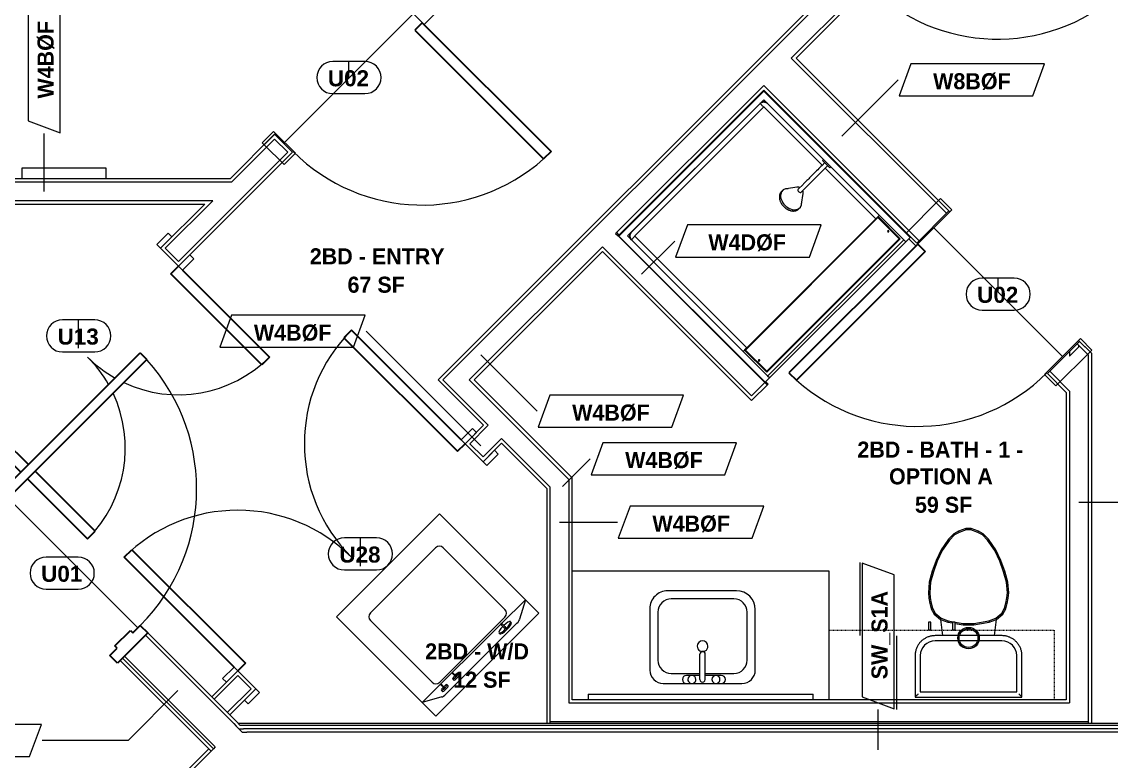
# Model space of a CAD drawing. Header units: inches. Extents: x -4058 to -1781, y 9814 to 12264.
# Drawn here: x -2479 to -2275.6, y 11680.3 to 11818.4 of the extents above; entities that cross this region are included whole.
import ezdxf

# ---------------------------------------------------------------- set-up
doc = ezdxf.new("R2010")
doc.units = ezdxf.units.IN
doc.header["$MEASUREMENT"] = 0
doc.linetypes.add('Dash', pattern=[0.25, 0.125, -0.125])
for name, color, linetype, lineweight in [('0-1', 7, 'Continuous', 5), ('0-2', 7, 'Continuous', 9), ('A-AREA-IDEN', 2, 'Continuous', 9), ('A-DOOR-1', 7, 'Continuous', 9), ('A-DOOR-2', 10, 'Continuous', 30), ('A-DOOR-3', 31, 'Continuous', 9), ('A-DOOR-4', 31, 'Continuous', 30), ('A-DOOR-FRAM-2', 10, 'Continuous', 30), ('A-DOOR-IDEN', 31, 'Continuous', 9), ('A-FLOR-2', 192, 'Continuous', 9), ('A-WALL', 113, 'Continuous', 18), ('A-WALL-2', 250, 'Continuous', 18), ('A-WALL-3', 113, 'Continuous', 9), ('A-WALL-IDEN', 211, 'Continuous', 9), ('I-WALL-1', 7, 'Continuous', 9), ('I-WALL-2', 2, 'Continuous', 9), ('P-SANR-FIXT', 6, 'Continuous', 9), ('Q-CASE', 31, 'Continuous', 9), ('Q-CASE-3', 31, 'Dash', 9), ('Q-SPCQ', 91, 'Continuous', 9)]:
    doc.layers.add(name, color=color, linetype=linetype, lineweight=lineweight)
doc.styles.add('Arial_B', font='arialbd.ttf', dxfattribs={"height": 3})
doc.styles.add('Century Gothic_B_1', font='GOTHICB.TTF', dxfattribs={"height": 3})

# ---------------------------------------------------------------- blocks, each defined once
blk = doc.blocks.new('HOLLOW METAL - UNIT DOOR-2191977-UNIT PLANS - 1ST FLOOR')
at = {"layer": 'A-DOOR-1'}
blk.add_arc((18, -3.875), 36, 180, 270, dxfattribs=at)
at = {"layer": 'A-DOOR-2'}
for p, q in [((16.25, -3.875), (18, -3.875)), ((16.25, -39.875), (16.25, -3.875)), ((18, -3.875), (18, -39.875)), ((18, -39.875), (16.25, -39.875))]:
    blk.add_line(p, q, dxfattribs=at)
at = {"layer": 'A-DOOR-FRAM-2'}
for p, q in [((-20, 4.125), (-18, 4.125)), ((-20, -3.875), (-20, 4.125)), ((-18, 4.125), (-18, 2.1875)), ((18, 4.125), (20, 4.125)), ((18, 2.1875), (18, 4.125)), ((20, 4.125), (20, -3.875)), ((-18, 2.1875), (-17.375, 2.1875)), ((-17.375, 2.1875), (-17.375, -1.9375)), ((17.375, 2.1875), (18, 2.1875)), ((17.375, -1.9375), (17.375, 2.1875)), ((-18, -1.9375), (-18, -3.875)), ((-17.375, -1.9375), (-18, -1.9375)), ((18, -1.9375), (17.375, -1.9375)), ((18, -3.875), (18, -1.9375)), ((-18, -3.875), (-20, -3.875)), ((20, -3.875), (18, -3.875))]:
    blk.add_line(p, q, dxfattribs=at)
blk = doc.blocks.new('CTR - 1st Phase - Common Walls_rvt-1-UNIT PLANS - 1ST FLOOR')
at = {"layer": 'A-WALL-2'}
for p, q in [((-2455.9, 11703.83), (-2439.39, 11687.32)), ((-2460.14, 11699.58), (-2443.64, 11683.08)), ((-2459.79, 11699.94), (-2443.28, 11683.43)), ((-2439.39, 11687.32), (-2438.95, 11686.88)), ((-2438.95, 11686.88), (-2438.44, 11686.36)), ((-2438.44, 11686.36), (-2437.55, 11686.36)), ((-2437.81, 11685.74), (-2438.44, 11686.36)), ((-2437.81, 11685.74), (-2436.93, 11685.74)), ((-2104.82, 11686.36), (-2437.55, 11686.36)), ((-2104.82, 11685.74), (-2436.93, 11685.74)), ((-2443.28, 11683.43), (-2442.84, 11682.99)), ((-2443.64, 11682.19), (-2459.78, 11666.05)), ((-2444.08, 11682.64), (-2443.64, 11682.19)), ((-2443.64, 11683.08), (-2443.19, 11682.64)), ((-2443.19, 11682.64), (-2443.64, 11682.19)), ((-2443.19, 11682.64), (-2443.64, 11682.19)), ((-2442.84, 11682.99), (-2443.19, 11682.64)), ((-2442.84, 11682.99), (-2443.19, 11682.64))]:
    blk.add_line(p, q, dxfattribs=at)
at = {"layer": 'I-WALL-1'}
for p, q in [((-2438.95, 11687.76), (-2455.46, 11704.27)), ((-2460.58, 11699.14), (-2444.08, 11682.64)), ((-2438.18, 11686.99), (-2438.95, 11687.76)), ((-2104.82, 11686.99), (-2438.18, 11686.99)), ((-2444.08, 11682.64), (-2460.22, 11666.5))]:
    blk.add_line(p, q, dxfattribs=at)
at = {"layer": '0-2', "rotation": 134.9999999999981}
blk.add_blockref('HOLLOW METAL - UNIT DOOR-2191977-UNIT PLANS - 1ST FLOOR', (-2472.34, 11715.67), dxfattribs=at)
blk = doc.blocks.new('SWING - SINGLE - FLUSH - SWING - FLUSH - 2-10 x 6-8 - PRIVACY-4346073-UNIT PLANS - 1ST FLOOR')
at = {"layer": 'A-DOOR-3'}
for p, q in [((-17, 4.75), (-20, 4.75)), ((-20, 4.75), (-20, -4.25)), ((-17, -4.25), (-17, 4.75)), ((18.87, 4.75), (17, 4.75)), ((17, 4.75), (17, -4.25)), ((20, -4.25), (20, 4.25)), ((-20, -4.25), (-17, -4.25)), ((-17, -4.25), (-20, -4.25)), ((-20, -4.25), (-20, -4.75)), ((-20, -4.75), (-17, -4.75)), ((-17, -4.75), (-17, -4.25)), ((17, -4.25), (20, -4.25)), ((20, -4.25), (17, -4.25)), ((17, -4.25), (17, -4.75)), ((17, -4.75), (20, -4.75)), ((20, -4.75), (20, -4.25))]:
    blk.add_line(p, q, dxfattribs=at)
blk.add_arc((17, 4.25), 34.07, 93.3657, 180, dxfattribs=at)
at = {"layer": 'A-DOOR-4'}
for p, q in [((15, 4.25), (15, 38.26)), ((17, 38.26), (15, 38.26)), ((17, 4.25), (17, 38.26)), ((17, 4.25), (15, 4.25))]:
    blk.add_line(p, q, dxfattribs=at)
blk = doc.blocks.new('Seqm-Seat Cover Disp-UH-3D - Seqm-Seat Cover Disp-UH-3D-2269746-UNIT PLANS - 1ST FLOOR')
at = {"layer": 'Q-SPCQ'}
for p, q in [((7.875, 2), (-7.875, 2)), ((-7.875, 2), (-7.875, 0)), ((7.875, 0), (7.875, 2))]:
    blk.add_line(p, q, dxfattribs=at)
blk = doc.blocks.new('M_Sink Vanity-Square - 500 x 440mm-1352614-UNIT PLANS - 1ST FLOOR')
at = {"layer": 'P-SANR-FIXT'}
for p, q in [((7.96, 7.09), (-6.72, 7.09)), ((3.62, 7.09), (-2.88, 7.09)), ((0.12, 6.33), (0.12, 1.59)), ((1.12, 6.33), (1.12, 1.59)), ((-9.22, 4.59), (-9.22, -6.73)), ((0.12, 5.22), (-5.22, 5.22)), ((-2.88, 5.59), (0.12, 5.59)), ((1.12, 5.59), (3.62, 5.59)), ((6.46, 5.22), (1.12, 5.22)), ((10.46, -6.91), (10.46, 4.59)), ((-7.72, 2.72), (-7.72, -6.23)), ((8.96, -6.23), (8.96, 2.72)), ((-5.22, -8.73), (6.46, -8.73)), ((-5.72, -10.23), (7.14, -10.23))]:
    blk.add_line(p, q, dxfattribs=at)
for centre, radius, start, end in [((-6.72, 4.59), 2.5, 90, 180), ((-2.88, 6.34), 0.75, 90, 270), ((-1.88, 6.34), 0.75, 360, 180), ((-1.88, 6.34), 0.75, 180, 0), ((0.62, 6.33), 0.5, 360, 180), ((2.62, 6.34), 0.75, 360, 180), ((2.62, 6.34), 0.75, 180, 360), ((3.62, 6.34), 0.75, 270, 90), ((7.96, 4.59), 2.5, 360, 90), ((-5.22, 2.72), 2.5, 90, 180), ((6.46, 2.72), 2.5, 0, 90), ((0.62, 0.13), 1, 360, 180), ((0.62, 0.13), 1, 180, 0), ((0.62, 1.59), 0.5, 180, 0), ((-5.72, -6.73), 3.5, 180, 270), ((-5.22, -6.23), 2.5, 180, 270), ((6.46, -6.23), 2.5, 270, 0), ((7.14, -6.91), 3.32, 270, 0)]:
    blk.add_arc(centre, radius, start, end, dxfattribs=at)
blk = doc.blocks.new('Bath Vanity - Bath Vanity 48_-V39-UNIT PLANS - 1ST FLOOR')
at = {"layer": 'Q-CASE'}
for p, q in [((-23.26, 0), (-23.26, -24)), ((-23.26, -24), (24.74, -24))]:
    blk.add_line(p, q, dxfattribs=at)
blk = doc.blocks.new('Toilet-Domestic-3D - Toilet-Domestic-3D-V40-UNIT PLANS - 1ST FLOOR')
at = {"layer": 'P-SANR-FIXT'}
for p, q in [((-2.74, 11), (-3.74, 10)), ((-2.59, 10.8), (-3.55, 9.84)), ((-1.87, 11.5), (-2.74, 11)), ((-2.59, 10.8), (-2.74, 11)), ((-1.77, 11.27), (-2.59, 10.8)), ((-0.5, 12), (-1.87, 11.5)), ((-1.77, 11.27), (-1.87, 11.5)), ((-0.46, 11.75), (-1.77, 11.27)), ((-0.46, 11.75), (-0.5, 12)), ((0.5, 12), (-0.5, 12)), ((0.46, 11.75), (-0.46, 11.75)), ((0.46, 11.75), (0.5, 12)), ((1.77, 11.27), (0.46, 11.75)), ((1.87, 11.5), (0.5, 12)), ((1.77, 11.27), (1.87, 11.5)), ((2.59, 10.8), (1.77, 11.27)), ((2.74, 11), (1.87, 11.5)), ((2.59, 10.8), (2.74, 11)), ((3.55, 9.84), (2.59, 10.8)), ((3.74, 10), (2.74, 11)), ((-3.74, 10), (-5.13, 8)), ((-3.55, 9.84), (-4.91, 7.88)), ((-3.55, 9.84), (-3.74, 10)), ((3.55, 9.84), (3.74, 10)), ((4.91, 7.88), (3.55, 9.84)), ((5.13, 8), (3.74, 10)), ((-5.13, 8), (-6.06, 6)), ((-4.91, 7.88), (-5.83, 5.9)), ((-4.91, 7.88), (-5.13, 8)), ((4.91, 7.88), (5.13, 8)), ((5.83, 5.9), (4.91, 7.88)), ((6.06, 6), (5.13, 8)), ((-6.06, 6), (-6.79, 4)), ((-5.83, 5.9), (-6.55, 3.92)), ((-5.83, 5.9), (-6.06, 6)), ((5.83, 5.9), (6.06, 6)), ((6.55, 3.92), (5.83, 5.9)), ((6.79, 4), (6.06, 6)), ((-6.79, 4), (-7.33, 1.99)), ((-6.55, 3.92), (-7.08, 1.95)), ((-6.55, 3.92), (-6.79, 4)), ((6.55, 3.92), (6.79, 4)), ((7.08, 1.95), (6.55, 3.92)), ((7.33, 1.99), (6.79, 4)), ((-7.33, 1.99), (-7.5, 0)), ((-7.08, 1.95), (-7.33, 1.99)), ((-7.08, 1.95), (-7.25, 0)), ((7.08, 1.95), (7.33, 1.99)), ((7.25, 0), (7.08, 1.95)), ((7.5, 0), (7.33, 1.99)), ((-7.25, 0), (-7.5, 0)), ((-7.5, 0), (-7.41, -1)), ((-7.16, -0.96), (-7.41, -1)), ((-7.41, -1), (-7.24, -2)), ((-7.25, 0), (-7.16, -0.96)), ((-6.99, -1.95), (-7.24, -2)), ((-7.24, -2), (-6.97, -3)), ((-7.16, -0.96), (-6.99, -1.95)), ((-6.99, -1.95), (-6.73, -2.9)), ((6.73, -2.9), (6.99, -1.95)), ((6.97, -3), (7.24, -2)), ((6.99, -1.95), (7.16, -0.96)), ((6.99, -1.95), (7.24, -2)), ((7.16, -0.96), (7.25, 0)), ((7.16, -0.96), (7.41, -1)), ((7.24, -2), (7.41, -1)), ((7.25, 0), (7.5, 0)), ((7.41, -1), (7.5, 0)), ((-6.73, -2.9), (-6.97, -3)), ((-6.97, -3), (-6.4, -4)), ((-6.73, -2.9), (-6.21, -3.84)), ((-6.4, -4), (-6.21, -3.84)), ((-6.4, -4), (-5.21, -5)), ((-6.21, -3.84), (-5.08, -4.78)), ((5.08, -4.78), (6.21, -3.84)), ((5.21, -5), (6.4, -4)), ((6.21, -3.84), (6.73, -2.9)), ((6.21, -3.84), (6.4, -4)), ((6.4, -4), (6.97, -3)), ((6.73, -2.9), (6.97, -3)), ((-5.08, -4.78), (-5.21, -5)), ((-5.21, -5), (-4.86, -8.02)), ((-5.21, -5), (-3.84, -5.5)), ((-5.08, -4.78), (-3.77, -5.26)), ((-3.77, -5.26), (-3.84, -5.5)), ((-3.84, -5.5), (-3, -5.65)), ((-3.77, -5.26), (-2.53, -5.48)), ((-2.51, -5.48), (-0.98, -5.75)), ((-2.51, -5.73), (-1, -6)), ((-0.98, -5.75), (-1, -6)), ((-1, -6), (1, -6)), ((-0.98, -5.75), (0.98, -5.75)), ((0.98, -5.75), (3.77, -5.26)), ((0.98, -5.75), (1, -6)), ((1, -6), (3.84, -5.5)), ((3.77, -5.26), (5.08, -4.78)), ((3.77, -5.26), (3.84, -5.5)), ((3.84, -5.5), (5.21, -5)), ((4.86, -8.02), (5.21, -5)), ((5.08, -4.78), (5.21, -5)), ((6.25, -8.02), (-6.25, -8.02)), ((6.25, -9), (-6.25, -9)), ((6.25, -9), (-6.25, -9)), ((-9.98, -11.75), (-9.98, -19.48)), ((-9, -11.75), (-9, -18.5)), ((-9, -11.75), (-9, -18.5)), ((9, -18.5), (9, -11.75)), ((9, -18.5), (9, -11.75)), ((9.98, -19.48), (9.98, -11.75)), ((-9.98, -19.48), (-9.86, -19.36)), ((-9.98, -19.48), (9.98, -19.48)), ((-9, -18.5), (9, -18.5)), ((-9, -18.5), (9, -18.5)), ((9.86, -19.36), (9.98, -19.48))]:
    blk.add_line(p, q, dxfattribs=at)
at = {"layer": 'P-SANR-FIXT', "flags": 128}
for points in [[(-6.25, -8.02), (-6.4, -8.03), (-6.55, -8.03), (-6.7, -8.05), (-6.84, -8.07), (-6.99, -8.1), (-7.14, -8.13), (-7.28, -8.17), (-7.42, -8.21), (-7.56, -8.26), (-7.7, -8.32), (-7.84, -8.38), (-7.97, -8.44), (-8.1, -8.52), (-8.23, -8.59), (-8.35, -8.67), (-8.48, -8.76), (-8.59, -8.85), (-8.71, -8.95), (-8.82, -9.05), (-8.92, -9.15), (-9.03, -9.26), (-9.12, -9.38), (-9.22, -9.49), (-9.3, -9.61), (-9.39, -9.74), (-9.46, -9.86), (-9.54, -9.99), (-9.6, -10.13), (-9.67, -10.26), (-9.72, -10.4), (-9.78, -10.54), (-9.82, -10.68), (-9.86, -10.83), (-9.89, -10.97), (-9.92, -11.12), (-9.95, -11.26), (-9.96, -11.41), (-9.97, -11.56), (-9.98, -11.71), (-9.98, -11.75)], [(9.98, -11.75), (9.97, -11.6), (9.97, -11.45), (9.95, -11.3), (9.93, -11.16), (9.9, -11.01), (9.87, -10.86), (9.83, -10.72), (9.79, -10.58), (9.74, -10.44), (9.68, -10.3), (9.62, -10.16), (9.56, -10.03), (9.48, -9.9), (9.41, -9.77), (9.33, -9.65), (9.24, -9.52), (9.15, -9.41), (9.05, -9.29), (8.95, -9.18), (8.85, -9.08), (8.74, -8.97), (8.62, -8.88), (8.51, -8.78), (8.39, -8.7), (8.26, -8.61), (8.14, -8.54), (8.01, -8.46), (7.87, -8.4), (7.74, -8.33), (7.6, -8.28), (7.46, -8.22), (7.32, -8.18), (7.17, -8.14), (7.03, -8.11), (6.88, -8.08), (6.74, -8.05), (6.59, -8.04), (6.44, -8.03), (6.29, -8.02), (6.25, -8.02)]]:
    blk.add_lwpolyline(points, dxfattribs=at)
at = {"layer": 'P-SANR-FIXT'}
for radius in [2, 1.75]:
    blk.add_circle((0, -8.48), radius, dxfattribs=at)
for centre, start, end in [((-6.25, -11.75), 90, 180), ((-6.25, -11.75), 90, 180), ((6.25, -11.75), 0, 90), ((6.25, -11.75), 360, 90)]:
    blk.add_arc(centre, 2.75, start, end, dxfattribs=at)
for points in [[(-9.98, -19.48), (-9.98, -19.48), (-9.98, -19.48), (-9.98, -19.48)], [(9.98, -19.48), (9.98, -19.48), (9.98, -19.48), (9.98, -19.48)]]:
    blk.add_open_spline(points, degree=3, dxfattribs=at)
for points, knots in [([(-9.86, -19.36), (-9.86, -19.36), (-9.85, -19.35), (-9.82, -19.32), (-9.8, -19.3), (-9.78, -19.28), (-9.75, -19.25), (-9.71, -19.21), (-9.66, -19.16), (-9.6, -19.1), (-9.55, -19.05), (-9.47, -18.97), (-9.41, -18.91), (-9.37, -18.87)], [0, 0, 0, 0, 0.166667, 0.25, 0.291667, 0.333333, 0.416667, 0.5, 0.583333, 0.666667, 0.75, 0.833333, 1, 1, 1, 1]), ([(9.37, -18.87), (9.41, -18.91), (9.47, -18.97), (9.55, -19.05), (9.6, -19.1), (9.66, -19.16), (9.71, -19.21), (9.75, -19.25), (9.78, -19.28), (9.8, -19.3), (9.82, -19.32), (9.85, -19.35), (9.86, -19.36), (9.86, -19.36)], [-1, -1, -1, -1, -0.833333, -0.75, -0.666667, -0.583333, -0.5, -0.416667, -0.333333, -0.291667, -0.25, -0.166667, 0, 0, 0, 0])]:
    blk.add_open_spline(points, degree=3, knots=knots, dxfattribs=at)
blk = doc.blocks.new('300 Series Wall Hung Cabinet_326 - 42_-3698941-UNIT PLANS - 1ST FLOOR')
at = {"layer": 'Q-CASE'}
for p, q in [((-2.01, 14.69), (-2.5, 14.69)), ((-2.5, 14.69), (-2.5, 13.19)), ((-2.01, 13.19), (-2.01, 14.69)), ((2.49, 14.69), (2, 14.69)), ((2, 14.69), (2, 13.19)), ((2.49, 13.19), (2.49, 14.69)), ((-2.01, 13.19), (-2.5, 13.19)), ((2.49, 13.19), (2, 13.19))]:
    blk.add_line(p, q, dxfattribs=at)
at = {"layer": 'Q-CASE-3'}
for p, q in [((-21, 0.19), (-21, 13.19)), ((-21, 13.19), (21, 13.19)), ((21, 13.19), (21, 0.19)), ((21, 0.19), (-21, 0.19))]:
    blk.add_line(p, q, dxfattribs=at)
blk = doc.blocks.new('BATHROOM MIRROR - BATHROOM MIRROR 42_-2844766-UNIT PLANS - 1ST FLOOR')
at = {"layer": 'Q-CASE'}
for p, q in [((-20.26, -23), (21.74, -23)), ((-20.26, -23), (-20.26, -24)), ((21.74, -24), (-20.26, -24)), ((21.74, -24), (21.74, -23))]:
    blk.add_line(p, q, dxfattribs=at)
blk = doc.blocks.new('SWING - DOUBLE - FLUSH - SLIDING - FLUSH - 4-0 x 6-8-3840120-UNIT PLANS - 1ST FLOOR')
at = {"layer": 'A-DOOR-3'}
for p, q in [((-24, 3.38), (-27, 3.38)), ((-27, 3.38), (-27, 2.38)), ((-27, 2.38), (-24, 2.38)), ((-24, 2.38), (-24, 3.38)), ((27, 3.38), (24, 3.38)), ((24, 3.38), (24, 2.38)), ((24, 2.38), (27, 2.38)), ((27, 2.38), (27, 3.38)), ((-24, -2.37), (-27, -2.37)), ((-27, -2.37), (-27, -3.37)), ((-27, -3.37), (-24, -3.37)), ((-24, -3.37), (-24, -2.37)), ((27, -2.37), (24, -2.37)), ((24, -2.37), (24, -3.37)), ((24, -3.37), (27, -3.37)), ((27, -3.37), (27, -2.37))]:
    blk.add_line(p, q, dxfattribs=at)
for centre, start, end in [((-24, 2.38), 19.8329, 90), ((24, 2.38), 90, 160.1671), ((-24, 2.38), 360, 15.4405), ((24, 2.38), 164.5595, 180)]:
    blk.add_arc(centre, 24, start, end, dxfattribs=at)
at = {"layer": 'A-DOOR-4'}
for p, q in [((-24, 3.38), (-24, 26.38)), ((-24, 26.38), (-22, 26.38)), ((-22, 26.38), (-22, 2.38)), ((24, 26.38), (22, 26.38)), ((22, 26.38), (22, 10.5)), ((24, 10.5), (24, 26.38)), ((22, 8.75), (22, 2.38)), ((24, 3.38), (24, 8.75)), ((-22, 2.38), (-24, 2.38)), ((22, 2.38), (24, 2.38))]:
    blk.add_line(p, q, dxfattribs=at)
blk = doc.blocks.new('Washer-Kenmore-2-Top_Load_Washing_Machine - 3_3 cu_ft_ Top Load Washer - White-3898033-UNIT PLANS - 1ST FLOOR')
at = {"layer": 'Q-SPCQ'}
for p, q in [((-13.6, 13.15), (13.6, 13.15)), ((-13.6, -13.15), (-13.6, 13.15)), ((-13.6, 13.15), (13.6, 13.15)), ((-13.6, -13.15), (-13.6, 13.15)), ((13.6, 13.15), (13.6, -13.15)), ((13.6, 13.15), (13.6, -13.15)), ((-9.6, 8.15), (-9.6, -8.15)), ((8.6, 9.15), (-8.6, 9.15)), ((9.6, -8.15), (9.6, 8.15)), ((-10.29, -11.36), (-13.6, -9.55)), ((-13.6, -9.55), (7.15, -9.55)), ((-8.78, -10.59), (-8.78, -9.66)), ((-8.66, -9.66), (-8.66, -10.59)), ((-8.6, -9.15), (8.6, -9.15)), ((-5.78, -10.59), (-5.78, -9.66)), ((-5.66, -9.66), (-5.66, -10.59)), ((7.09, -9.83), (7.09, -10.42)), ((13.6, -9.55), (7.29, -9.55)), ((7.35, -9.8), (7.35, -10.42)), ((13.6, -9.55), (10.29, -11.36)), ((-9.47, -10.44), (-9.47, -10.71)), ((9.35, -11.55), (-9.35, -11.55)), ((-7.97, -10.44), (-7.97, -10.71)), ((-6.47, -10.44), (-6.47, -10.71)), ((-4.97, -10.44), (-4.97, -10.71)), ((5.72, -10.46), (5.72, -10.71)), ((7.09, -10.42), (7.16, -10.75)), ((7.35, -10.42), (7.28, -10.75)), ((8.72, -10.46), (8.72, -10.71)), ((13.6, -13.15), (-13.6, -13.15)), ((13.6, -13.15), (-13.6, -13.15))]:
    blk.add_line(p, q, dxfattribs=at)
for centre, start, end in [((-8.6, 8.15), 90, 180), ((8.6, 8.15), 360, 90), ((-8.6, -8.15), 180, 270), ((8.6, -8.15), 270, 0)]:
    blk.add_arc(centre, 1, start, end, dxfattribs=at)
for centre, major_axis, ratio, start_param, end_param in [((-8.72, -9.66), (0.0625, 0), 0.242536, 0, 3.141593), ((-5.72, -9.66), (0.0625, 0), 0.242536, 0, 3.141593), ((7.22, -10.46), (1.5, 0), 0.242536, 1.659953, 4.712389), ((20.42, -9.83), (13.33, 0), 0.242536, 3.038313, 3.141593), ((7.22, -9.5), (0.0625, 0), 0.242412, 0, 3.141593), ((7.22, -10.46), (1.5, 0), 0.242536, 4.712389, 7.764825), ((-5.88, -9.83), (13.23, 0), 0.242536, 0.009017, 0.10406), ((-9.31, -11.31), (1.01, 0), 0.242536, 3.366421, 4.668602), ((-8.72, -10.44), (0.75, 0), 0.215587, 1.654226, 4.712389), ((-8.72, -10.71), (-0.75, 0), 0.242536, 0, 1.570796), ((-8.72, -10.59), (-0.0625, 0), 0.242536, 0, 3.141593), ((-8.72, -10.44), (0.75, 0), 0.215587, 4.712389, 7.770552), ((-8.72, -10.71), (0.75, 0), 0.242536, 4.712389, 6.283185), ((-5.72, -10.44), (0.75, 0), 0.215587, 1.654226, 4.712389), ((-5.72, -10.71), (0.75, 0), 0.242536, 3.141593, 4.712389), ((-5.72, -10.59), (0.0625, 0), 0.242536, 3.141593, 6.283185), ((-5.72, -10.44), (-0.75, 0), 0.215587, 1.570796, 4.628959), ((-5.72, -10.71), (0.75, 0), 0.242536, 4.712389, 6.283185), ((7.22, -10.71), (1.5, 0), 0.242536, 3.141593, 4.712389), ((7.22, -10.75), (0.0625, 0), 0.242536, 3.141593, 6.283185), ((7.22, -10.71), (1.5, 0), 0.242536, 4.712389, 6.283185), ((9.31, -11.31), (1.01, 0), 0.242536, 4.756176, 6.058357)]:
    blk.add_ellipse(centre, major_axis=major_axis, ratio=ratio, start_param=start_param, end_param=end_param, dxfattribs=at)
blk = doc.blocks.new('SWING - SINGLE - FLUSH - SWING - FLUSH - 2-10 x 6-8 - PRIVACY-4346070-UNIT PLANS - 1ST FLOOR')
at = {"layer": 'A-DOOR-3'}
for p, q in [((-20, 2.37), (-20, 2.87)), ((-20, 2.87), (-17, 2.87)), ((-20, 2.37), (-17, 2.37)), ((-20, -2.88), (-20, 2.37)), ((-17, 2.37), (-20, 2.37)), ((-17, 2.87), (-17, 2.37)), ((-17, 2.37), (-17, -2.88)), ((17, 2.37), (17, 2.87)), ((17, 2.87), (20, 2.87)), ((17, 2.37), (20, 2.37)), ((17, -2.88), (17, 2.37)), ((20, 2.37), (17, 2.37)), ((20, 2.87), (20, 2.37)), ((20, 2.37), (20, -2.88)), ((-17, -2.88), (-20, -2.88)), ((20, -2.88), (17, -2.88))]:
    blk.add_line(p, q, dxfattribs=at)
blk.add_arc((17, -2.38), 34.07, 180, 266.6343, dxfattribs=at)
at = {"layer": 'A-DOOR-4'}
for p, q in [((15, -2.38), (15, -36.38)), ((17, -2.38), (15, -2.38)), ((17, -2.38), (17, -36.38)), ((17, -36.38), (15, -36.38))]:
    blk.add_line(p, q, dxfattribs=at)
blk = doc.blocks.new('SWING - DOUBLE - FLUSH - SWING - DOUBLE - 5-0 x 6-8 - DUMMY-3700318-UNIT PLANS - 1ST FLOOR')
at = {"layer": 'A-DOOR-3'}
for p, q in [((-33, 2.375), (-33, 3.375)), ((-33, 3.375), (-30, 3.375)), ((-30, 2.375), (-33, 2.375)), ((-30, 3.375), (-30, 2.375)), ((30, 2.375), (30, 3.375)), ((30, 3.375), (33, 3.375)), ((33, 2.375), (30, 2.375)), ((33, 3.375), (33, 2.375)), ((-33, -2.375), (-30, -2.375)), ((-33, -3.375), (-33, -2.375)), ((-30, -3.375), (-33, -3.375)), ((-30, -2.375), (-30, -3.375)), ((30, -2.375), (33, -2.375)), ((30, -3.375), (30, -2.375)), ((33, -3.375), (30, -3.375)), ((33, -2.375), (33, -3.375))]:
    blk.add_line(p, q, dxfattribs=at)
for centre, start, end in [((-30, -2.375), 270, 0), ((30, -2.375), 180, 270)]:
    blk.add_arc(centre, 30, start, end, dxfattribs=at)
at = {"layer": 'A-DOOR-4'}
for p, q in [((-28, -2.375), (-30, -2.375)), ((-30, -3.375), (-30, -32.375)), ((-28, -32.375), (-28, -2.375)), ((28, -2.375), (30, -2.375)), ((28, -32.375), (28, -2.375)), ((30, -3.375), (30, -32.375)), ((-30, -32.375), (-28, -32.375)), ((30, -32.375), (28, -32.375))]:
    blk.add_line(p, q, dxfattribs=at)
blk = doc.blocks.new('The Shower - The Shower-V70-UNIT PLANS - 1ST FLOOR')
at = {"layer": 'P-SANR-FIXT'}
for p, q in [((0, -0.5), (38.5, -0.5)), ((0, -39.25), (0, -0.5)), ((0.12, -39.25), (0.12, -0.63)), ((0.12, -0.63), (38.38, -0.63)), ((1.25, -39.25), (1.25, -1.75)), ((1.25, -1.75), (37.25, -1.75)), ((1.58, -2.01), (1.51, -2.08)), ((1.73, -1.9), (1.7, -1.92)), ((2.01, -1.78), (1.93, -1.8)), ((36.25, -1.77), (2.25, -1.77)), ((36.25, -1.77), (36.25, -1.75)), ((36.57, -1.8), (36.49, -1.78)), ((36.74, -1.88), (36.72, -1.87)), ((36.8, -1.92), (36.77, -1.9)), ((36.99, -2.08), (36.92, -2.01)), ((37.25, -1.75), (37.25, -17.52)), ((38.38, -0.63), (38.38, -39.25)), ((38.5, -0.5), (38.5, -39.25)), ((1.3, -2.43), (1.28, -2.51)), ((1.38, -2.26), (1.37, -2.28)), ((1.42, -2.2), (1.4, -2.23)), ((2.2, -32.27), (2.2, -2.75)), ((36.25, -2.7), (2.25, -2.7)), ((36.3, -18.11), (36.3, -2.75)), ((37.1, -2.23), (37.08, -2.2)), ((37.22, -2.51), (37.2, -2.43)), ((36.3, -32.27), (36.3, -18.89)), ((37.25, -19.48), (37.25, -39.25)), ((1.62, -32.27), (1.62, -38.13)), ((36.75, -32.38), (1.75, -32.38)), ((1.75, -32.38), (1.75, -38)), ((2.2, -32.27), (36.3, -32.27)), ((36.75, -38), (36.75, -32.38)), ((36.88, -38.13), (36.88, -32.27)), ((1.62, -38.13), (36.88, -38.13)), ((1.75, -38), (36.75, -38)), ((0.12, -39.25), (0, -39.25)), ((0.12, -39.25), (1.25, -39.25)), ((1.25, -38.75), (37.25, -38.75)), ((1.25, -39.25), (1.25, -38.75)), ((37.25, -39.25), (1.25, -39.25)), ((37.25, -38.75), (37.25, -39.25)), ((37.25, -39.25), (38.38, -39.25)), ((38.5, -39.25), (38.38, -39.25))]:
    blk.add_line(p, q, dxfattribs=at)
for centre, radius, start, end in [((2.25, -2.75), 1, 90, 180), ((36.25, -2.75), 1, 0, 90), ((2.2, -35.56), 0.125, 0, 180), ((2.2, -35.56), 0.125, 180, 0), ((36.3, -35.56), 0.125, 0, 180), ((36.3, -35.56), 0.125, 180, 0)]:
    blk.add_arc(centre, radius, start, end, dxfattribs=at)
for centre, major_axis, start_param, end_param in [((2.2, -32.28), (0.95, 0), 1.570796, 3.141593), ((36.3, -32.28), (-0.95, 0), 3.141593, 4.712389)]:
    blk.add_ellipse(centre, major_axis=major_axis, ratio=0.019505, start_param=start_param, end_param=end_param, dxfattribs=at)
for points, knots in [([(2.25, -1.77), (2.19, -1.77), (2.06, -1.78), (1.8, -1.86), (1.53, -2.04), (1.34, -2.32), (1.26, -2.57), (1.25, -2.7), (1.25, -2.77)], [-0.001856, -0.001856, -0.001856, -0.001856, 0.123376, 0.248608, 0.499072, 0.749536, 0.874768, 1, 1, 1, 1]), ([(1.38, -2.25), (1.41, -2.21), (1.47, -2.12), (1.55, -2.04), (1.59, -2)], [-0.666048, -0.666048, -0.666048, -0.666048, -0.5714286, -0.4597287, -0.4597287, -0.4597287, -0.4597287]), ([(1.75, -1.88), (1.77, -1.87), (1.86, -1.82), (2.03, -1.77), (2.17, -1.75), (2.25, -1.75)], [-0.332096, -0.332096, -0.332096, -0.332096, -0.2857143, -0.1428571, 0, 0, 0, 0]), ([(36.25, -1.75), (36.31, -1.75), (36.42, -1.76), (36.59, -1.8), (36.7, -1.85), (36.75, -1.88)], [-1, -1, -1, -1, -0.8928571, -0.7857143, -0.6667255, -0.6667255, -0.6667255, -0.6667255]), ([(37.25, -2.77), (37.25, -2.7), (37.24, -2.57), (37.16, -2.32), (36.98, -2.04), (36.7, -1.86), (36.45, -1.78), (36.32, -1.77), (36.25, -1.77)], [-0.001856, -0.001856, -0.001856, -0.001856, 0.123376, 0.248608, 0.499072, 0.749536, 0.874768, 1, 1, 1, 1]), ([(36.75, -1.88), (36.79, -1.91), (36.89, -1.97), (36.97, -2.05), (37.01, -2.11)], [-0.666048, -0.666048, -0.666048, -0.666048, -0.5714286, -0.4462442, -0.4462442, -0.4462442, -0.4462442]), ([(2.25, -2.7), (2.24, -2.7), (2.24, -2.7), (2.23, -2.7), (2.22, -2.71), (2.22, -2.71), (2.21, -2.72), (2.21, -2.73), (2.2, -2.74), (2.2, -2.74), (2.2, -2.75), (2.2, -2.75)], [-1, -1, -1, -1, -0.833333, -0.75, -0.666667, -0.583333, -0.416667, -0.333333, -0.208333, -0.083333, 0, 0, 0, 0]), ([(36.3, -2.75), (36.3, -2.74), (36.3, -2.74), (36.3, -2.73), (36.29, -2.72), (36.29, -2.72), (36.28, -2.71), (36.27, -2.71), (36.26, -2.7), (36.26, -2.7), (36.25, -2.7), (36.25, -2.7)], [-1, -1, -1, -1, -0.833333, -0.75, -0.666667, -0.583333, -0.416667, -0.333333, -0.208333, -0.083333, 0, 0, 0, 0]), ([(37.12, -2.25), (37.13, -2.27), (37.16, -2.33), (37.18, -2.38), (37.19, -2.42)], [-0.332096, -0.332096, -0.332096, -0.332096, -0.2857143, -0.2167295, -0.2167295, -0.2167295, -0.2167295])]:
    blk.add_open_spline(points, degree=3, knots=knots, dxfattribs=at)
for points in [[(1.63, -1.97), (1.67, -1.94), (1.71, -1.91), (1.75, -1.88)], [(36.25, -2.7), (36.25, -2.62), (36.25, -2.45), (36.25, -2.22), (36.25, -2.03), (36.25, -1.88), (36.25, -1.82), (36.25, -1.8)], [(1.25, -2.75), (1.25, -2.74), (1.25, -2.72), (1.25, -2.71)], [(2.2, -2.75), (2.12, -2.75), (1.95, -2.75), (1.72, -2.75), (1.52, -2.76), (1.37, -2.76), (1.27, -2.76), (1.25, -2.77), (1.25, -2.77)], [(1.35, -2.32), (1.36, -2.3), (1.37, -2.27), (1.38, -2.25)], [(37.05, -2.15), (37.07, -2.18), (37.1, -2.21), (37.12, -2.25)], [(37.25, -2.67), (37.25, -2.7), (37.25, -2.72), (37.25, -2.75)]]:
    blk.add_open_spline(points, degree=3, dxfattribs=at)
blk = doc.blocks.new('Shower Head - Shower Head-3260035-UNIT PLANS - 1ST FLOOR')
at = {"layer": 'P-SANR-FIXT'}
for p, q in [((-2.28, 9.81), (-2.28, 9.54)), ((-2.02, 8.78), (-0.84, 7.19)), ((0.84, 7.19), (2.02, 8.78)), ((2.28, 9.54), (2.28, 9.81)), ((-0.39, 7.27), (-0.39, 6.01)), ((0.39, 6.01), (0.39, 7.27)), ((-0.98, 0.26), (-0.98, 0)), ((-0.98, 0.26), (0.98, 0.26)), ((-0.39, 1), (-0.39, 0.26)), ((0.39, 0.26), (0.39, 1)), ((0.98, 0), (0.98, 0.26)), ((0.98, 0), (-0.98, 0))]:
    blk.add_line(p, q, dxfattribs=at)
at = {"layer": 'P-SANR-FIXT', "flags": 128}
for points in [[(0, 11.49), (-0.09, 11.49), (-0.18, 11.48), (-0.27, 11.48), (-0.35, 11.47), (-0.44, 11.46), (-0.53, 11.44), (-0.62, 11.43), (-0.7, 11.41), (-0.79, 11.39), (-0.87, 11.36), (-0.95, 11.34), (-1.03, 11.31), (-1.11, 11.28), (-1.19, 11.25), (-1.26, 11.21), (-1.34, 11.17), (-1.41, 11.13), (-1.48, 11.09), (-1.55, 11.05), (-1.61, 11), (-1.68, 10.95), (-1.74, 10.9), (-1.8, 10.85), (-1.85, 10.8), (-1.9, 10.74), (-1.95, 10.69), (-2, 10.63), (-2.04, 10.57), (-2.08, 10.51), (-2.12, 10.44), (-2.15, 10.38), (-2.18, 10.31), (-2.21, 10.25), (-2.23, 10.18), (-2.25, 10.11), (-2.26, 10.04), (-2.27, 9.97), (-2.28, 9.9), (-2.28, 9.83), (-2.28, 9.81)], [(2.28, 9.81), (2.28, 9.88), (2.28, 9.95), (2.27, 10.02), (2.25, 10.09), (2.24, 10.16), (2.21, 10.23), (2.19, 10.3), (2.16, 10.36), (2.13, 10.43), (2.09, 10.49), (2.05, 10.55), (2.01, 10.61), (1.97, 10.67), (1.92, 10.73), (1.86, 10.79), (1.81, 10.84), (1.75, 10.89), (1.69, 10.94), (1.63, 10.99), (1.57, 11.04), (1.5, 11.08), (1.43, 11.12), (1.36, 11.16), (1.28, 11.2), (1.21, 11.24), (1.13, 11.27), (1.05, 11.3), (0.97, 11.33), (0.89, 11.36), (0.81, 11.38), (0.72, 11.4), (0.64, 11.42), (0.55, 11.44), (0.47, 11.45), (0.38, 11.46), (0.29, 11.47), (0.2, 11.48), (0.11, 11.49), (0.02, 11.49), (0, 11.49)], [(-0.84, 7.19), (-0.81, 7.16), (-0.79, 7.13), (-0.76, 7.1), (-0.73, 7.08), (-0.7, 7.05), (-0.68, 7.03), (-0.65, 7.01), (-0.62, 6.98), (-0.59, 6.97), (-0.56, 6.95), (-0.53, 6.93), (-0.49, 6.91), (-0.46, 6.9), (-0.43, 6.89), (-0.4, 6.87)], [(0.39, 6.87), (0.43, 6.88), (0.46, 6.9), (0.49, 6.91), (0.52, 6.93), (0.55, 6.94), (0.58, 6.96), (0.61, 6.98), (0.64, 7), (0.67, 7.03), (0.7, 7.05), (0.73, 7.07), (0.76, 7.1), (0.78, 7.13), (0.81, 7.16), (0.83, 7.19), (0.84, 7.19)], [(-0.39, 6.01), (-0.39, 5.81), (-0.39, 5.6), (-0.39, 5.38), (-0.39, 5.15), (-0.39, 4.92), (-0.39, 4.68), (-0.39, 4.43), (-0.39, 4.18), (-0.39, 3.93), (-0.39, 3.67), (-0.39, 3.4), (-0.39, 3.13), (-0.39, 2.86), (-0.39, 2.59), (-0.39, 2.31), (-0.39, 2.03), (-0.39, 1.75), (-0.39, 1.46), (-0.39, 1.18), (-0.39, 1)], [(0.39, 1), (0.39, 1.29), (0.39, 1.57), (0.39, 1.85), (0.39, 2.13), (0.39, 2.41), (0.39, 2.69), (0.39, 2.96), (0.39, 3.23), (0.39, 3.5), (0.39, 3.76), (0.39, 4.02), (0.39, 4.27), (0.39, 4.52), (0.39, 4.77), (0.39, 5), (0.39, 5.23), (0.39, 5.46), (0.39, 5.67), (0.39, 5.88), (0.39, 6.01)]]:
    blk.add_lwpolyline(points, dxfattribs=at)
at = {"layer": 'P-SANR-FIXT'}
for centre, major_axis, start_param, end_param in [((0, 9.54), (-2.28, 0), 4.712389, 6.956384), ((0, 9.54), (2.28, 0), 5.609987, 7.853982), ((0, 7.27), (-0.394, 0), 4.712389, 6.283185), ((0, 7.27), (0.394, 0), 0, 1.570796)]:
    blk.add_ellipse(centre, major_axis=major_axis, ratio=0.707107, start_param=start_param, end_param=end_param, dxfattribs=at)
blk = doc.blocks.new('Wall Tag - Shear Wall-3956451-UNIT PLANS - 1ST FLOOR')
at = {"layer": 'A-WALL-IDEN'}
for p, q in [((-0.3561, 0.0937), (-0.4244, -0.0937)), ((0.4244, 0.0937), (-0.3561, 0.0937)), ((0.4291, 0.1068), (0.0033, 0.1068)), ((0.3561, -0.0937), (0.4244, 0.0937)), ((0, -0.1068), (-0.4291, -0.1068)), ((-0.4244, -0.0937), (0.3561, -0.0937))]:
    blk.add_line(p, q, dxfattribs=at)
blk = doc.blocks.new('Wall Tag - Arch Wall-3956453-UNIT PLANS - 1ST FLOOR')
at = {"layer": 'A-WALL-IDEN'}
for p, q in [((-0.3561, 0.0937), (-0.4244, -0.0937)), ((0.4244, 0.0937), (-0.3561, 0.0937)), ((0.3561, -0.0937), (0.4244, 0.0937)), ((-0.4244, -0.0937), (0.3561, -0.0937))]:
    blk.add_line(p, q, dxfattribs=at)
blk = doc.blocks.new('Door Tag - Type Mark-2601225-UNIT PLANS - 1ST FLOOR')
at = {"layer": 'A-DOOR-IDEN'}
for p, q in [((0.09375, 0.09375), (-0.09375, 0.09375)), ((-0.09375, -0.09375), (0.09375, -0.09375))]:
    blk.add_line(p, q, dxfattribs=at)
for centre, start, end in [((-0.09375, 0), 90, 270), ((0.09375, 0), 270, 90)]:
    blk.add_arc(centre, 0.09375, start, end, dxfattribs=at)

msp = doc.modelspace()

# ---------------------------------------------------------------- linework, layer by layer
at = {"layer": 'A-DOOR-IDEN'}
for p, q in [((-2417.9, 11807.94), (-2417.9, 11811.02)), ((-2296.68, 11767.91), (-2296.68, 11770.56)), ((-2468.36, 11757.48), (-2468.36, 11762.76)), ((-2415.75, 11716.73), (-2415.75, 11722.03))]:
    msp.add_line(p, q, dxfattribs=at)
at = {"layer": 'A-FLOR-2'}
for p, q in [((-2429.92, 11795.92), (-2405.88, 11819.96)), ((-2284.66, 11755.89), (-2308.7, 11779.93)), ((-2482.77, 11730.7), (-2457.31, 11705.24)), ((-2438.62, 11687.43), (-2380.97, 11687.43)), ((-2279.22, 11687.43), (-2105.45, 11687.43))]:
    msp.add_line(p, q, dxfattribs=at)
at = {"layer": 'A-WALL'}
for p, q in [((-2324.39, 11827.53), (-2400.38, 11751.54)), ((-2335.31, 11811.66), (-2321.91, 11825.06)), ((-2306.32, 11782.67), (-2335.31, 11811.66)), ((-2368.1, 11778.87), (-2340.43, 11806.54)), ((-2311.44, 11777.55), (-2340.43, 11806.54)), ((-2431.78, 11796.54), (-2439.82, 11788.49)), ((-2429.3, 11794.06), (-2431.78, 11796.54)), ((-2449.71, 11773.65), (-2429.3, 11794.06)), ((-2439.82, 11788.49), (-2518.37, 11788.49)), ((-2443.32, 11784.99), (-2518.37, 11784.99)), ((-2443.32, 11784.99), (-2452.19, 11776.13)), ((-2368.1, 11778.87), (-2367.66, 11778.43)), ((-2367.92, 11779.05), (-2367.48, 11778.61)), ((-2452.19, 11776.13), (-2449.71, 11773.65)), ((-2395.43, 11751.54), (-2370.57, 11776.4)), ((-2370.57, 11776.4), (-2342.73, 11748.55)), ((-2281.6, 11757.72), (-2283.35, 11755.97)), ((-2281.92, 11758.28), (-2279.85, 11756.2)), ((-2281.6, 11757.72), (-2281.6, 11757.95)), ((-2279.85, 11756.2), (-2279.85, 11687.43)), ((-2283.35, 11749.45), (-2287.05, 11753.15)), ((-2391.89, 11743.06), (-2400.38, 11751.54)), ((-2376.85, 11732.96), (-2395.43, 11751.54)), ((-2342.73, 11748.55), (-2340.26, 11751.03)), ((-2340.26, 11751.03), (-2339.82, 11750.59)), ((-2283.35, 11749.45), (-2283.35, 11691.18)), ((-2391.89, 11743.06), (-2395.33, 11739.62)), ((-2392.85, 11737.15), (-2389.42, 11740.58)), ((-2380.35, 11731.51), (-2389.42, 11740.58)), ((-2395.33, 11739.62), (-2392.85, 11737.15)), ((-2376.85, 11732.96), (-2376.85, 11691.18)), ((-2380.35, 11687.43), (-2380.35, 11731.51)), ((-2438.64, 11696.31), (-2443.07, 11691.88)), ((-2436.16, 11693.84), (-2438.64, 11696.31)), ((-2440.6, 11689.41), (-2436.16, 11693.84)), ((-2376.85, 11691.18), (-2283.35, 11691.18)), ((-2279.85, 11687.68), (-2380.35, 11687.68))]:
    msp.add_line(p, q, dxfattribs=at)
at = {"layer": 'A-WALL-3'}
for p, q in [((-2324.39, 11828.42), (-2401.26, 11751.54)), ((-2334.42, 11811.66), (-2321.03, 11825.06)), ((-2431.78, 11797.42), (-2440.08, 11789.11)), ((-2428.42, 11794.06), (-2431.78, 11797.42)), ((-2449.71, 11772.77), (-2428.42, 11794.06)), ((-2440.08, 11789.11), (-2518.37, 11789.11)), ((-2518.37, 11784.36), (-2444.83, 11784.36)), ((-2444.83, 11784.36), (-2453.07, 11776.13)), ((-2453.07, 11776.13), (-2449.71, 11772.77)), ((-2394.54, 11751.54), (-2370.57, 11775.51)), ((-2370.57, 11775.51), (-2342.73, 11747.67)), ((-2281.48, 11758.72), (-2283.97, 11756.23)), ((-2279.22, 11756.46), (-2281.48, 11758.72)), ((-2279.22, 11687.43), (-2279.22, 11756.46)), ((-2401.26, 11751.54), (-2392.78, 11743.06)), ((-2376.22, 11733.22), (-2394.54, 11751.54)), ((-2342.73, 11747.67), (-2339.64, 11750.76)), ((-2339.64, 11750.76), (-2340.08, 11751.21)), ((-2283.97, 11749.19), (-2283.97, 11691.8)), ((-2392.78, 11743.06), (-2396.21, 11739.62)), ((-2396.21, 11739.62), (-2392.85, 11736.26)), ((-2392.85, 11736.26), (-2389.42, 11739.7)), ((-2389.42, 11739.7), (-2380.97, 11731.25)), ((-2376.22, 11691.8), (-2376.22, 11733.22)), ((-2380.97, 11731.25), (-2380.97, 11687.43)), ((-2438.64, 11697.2), (-2443.51, 11692.32)), ((-2435.28, 11693.84), (-2438.64, 11697.2)), ((-2440.15, 11688.96), (-2435.28, 11693.84)), ((-2443.51, 11692.32), (-2440.15, 11688.96)), ((-2373.22, 11691.8), (-2376.22, 11691.8)), ((-2283.97, 11691.8), (-2331.22, 11691.8)), ((-2380.97, 11687.43), (-2279.22, 11687.43))]:
    msp.add_line(p, q, dxfattribs=at)
at = {"layer": 'A-WALL-IDEN'}
for p, q in [((-2325.86, 11797.09), (-2315.34, 11807.6)), ((-2474.79, 11786.74), (-2474.79, 11797.58)), ((-2363.25, 11771.29), (-2357.05, 11777.49)), ((-2393.27, 11739.21), (-2414.69, 11760.64)), ((-2393.24, 11756.2), (-2382.73, 11745.69)), ((-2378, 11731.64), (-2372.83, 11736.81)), ((-2281.6, 11728.68), (-2270.75, 11728.68)), ((-2378.6, 11724.95), (-2367.75, 11724.95)), ((-2449.81, 11693.5), (-2459.12, 11684.19)), ((-2319.09, 11682.43), (-2319.09, 11689.97)), ((-2459.12, 11684.19), (-2475.17, 11684.19))]:
    msp.add_line(p, q, dxfattribs=at)
at = {"layer": 'I-WALL-2'}
for p, q in [((-2305.87, 11783.11), (-2334.42, 11811.66)), ((-2311.88, 11777.1), (-2305.87, 11783.11)), ((-2313.03, 11778.25), (-2311.88, 11777.1)), ((-2283.35, 11756.85), (-2283.35, 11755.97)), ((-2283.97, 11756.23), (-2287.49, 11752.71)), ((-2287.49, 11752.71), (-2283.97, 11749.19))]:
    msp.add_line(p, q, dxfattribs=at)

# ---------------------------------------------------------------- block references
at = {"layer": '0-1'}
msp.add_blockref('CTR - 1st Phase - Common Walls_rvt-1-UNIT PLANS - 1ST FLOOR', (0, 0), dxfattribs=at)
at = {"layer": 'A-DOOR-3'}
for name, p, rotation in [('SWING - SINGLE - FLUSH - SWING - FLUSH - 2-10 x 6-8 - PRIVACY-4346070-UNIT PLANS - 1ST FLOOR', (-2310.51, 11838.94), 44.99999999999835), ('SWING - SINGLE - FLUSH - SWING - FLUSH - 2-10 x 6-8 - PRIVACY-4346070-UNIT PLANS - 1ST FLOOR', (-2417.9, 11807.94), 44.99999999999135), ('SWING - SINGLE - FLUSH - SWING - FLUSH - 2-10 x 6-8 - PRIVACY-4346073-UNIT PLANS - 1ST FLOOR', (-2296.68, 11767.91), 134.9999999999909), ('SWING - DOUBLE - FLUSH - SLIDING - FLUSH - 4-0 x 6-8-3840120-UNIT PLANS - 1ST FLOOR', (-2468.36, 11757.48), 224.9999999999914), ('SWING - DOUBLE - FLUSH - SWING - DOUBLE - 5-0 x 6-8 - DUMMY-3700318-UNIT PLANS - 1ST FLOOR', (-2415.75, 11716.73), 224.9999999999984)]:
    msp.add_blockref(name, p, dxfattribs=dict(at, rotation=rotation))
at = {"layer": 'A-DOOR-IDEN', "xscale": 31.99999999999999, "yscale": 31.99999999999999, "zscale": 31.99999999999999}
for p in [(-2417.9, 11808.02), (-2296.68, 11767.56), (-2468.36, 11759.76), (-2415.75, 11719.03), (-2471.43, 11715.44)]:
    msp.add_blockref('Door Tag - Type Mark-2601225-UNIT PLANS - 1ST FLOOR', p, dxfattribs=at)
at = {"layer": 'A-WALL-IDEN', "xscale": 31.99999999999999, "yscale": 31.99999999999999, "zscale": 31.99999999999999, "rotation": 89.99999999999955}
for name, p in [('Wall Tag - Arch Wall-3956453-UNIT PLANS - 1ST FLOOR', (-2474.79, 11811.31)), ('Wall Tag - Shear Wall-3956451-UNIT PLANS - 1ST FLOOR', (-2319.09, 11703.7))]:
    msp.add_blockref(name, p, dxfattribs=at)
at = {"layer": 'A-WALL-IDEN', "xscale": 31.99999999999999, "yscale": 31.99999999999999, "zscale": 31.99999999999999}
for p in [(-2301.61, 11807.6), (-2343.32, 11777.49), (-2428.42, 11760.64), (-2369, 11745.69), (-2359.1, 11736.81), (-2354.02, 11724.95), (-2488.9, 11684.19)]:
    msp.add_blockref('Wall Tag - Arch Wall-3956453-UNIT PLANS - 1ST FLOOR', p, dxfattribs=at)
at = {"layer": 'P-SANR-FIXT'}
for name, p, rotation in [('The Shower - The Shower-V70-UNIT PLANS - 1ST FLOOR', (-2368.01, 11778.78), 44.99999999999002), ('Shower Head - Shower Head-3260035-UNIT PLANS - 1ST FLOOR', (-2328.59, 11792.04), 134.9999999999899), ('M_Sink Vanity-Square - 500 x 440mm-1352614-UNIT PLANS - 1ST FLOOR', (-2351.25, 11701.91), 180)]:
    msp.add_blockref(name, p, dxfattribs=dict(at, rotation=rotation))
msp.add_blockref('Toilet-Domestic-3D - Toilet-Domestic-3D-V40-UNIT PLANS - 1ST FLOOR', (-2302.22, 11711.78), dxfattribs=at)
at = {"layer": 'Q-CASE', "rotation": 180}
msp.add_blockref('Bath Vanity - Bath Vanity 48_-V39-UNIT PLANS - 1ST FLOOR', (-2351.48, 11691.8), dxfattribs=at)
at = {"layer": 'Q-CASE'}
for name, p in [('300 Series Wall Hung Cabinet_326 - 42_-3698941-UNIT PLANS - 1ST FLOOR', (-2307.22, 11691.61)), ('BATHROOM MIRROR - BATHROOM MIRROR 42_-2844766-UNIT PLANS - 1ST FLOOR', (-2352.96, 11715.8))]:
    msp.add_blockref(name, p, dxfattribs=at)
at = {"layer": 'Q-SPCQ'}
msp.add_blockref('Seqm-Seat Cover Disp-UH-3D - Seqm-Seat Cover Disp-UH-3D-2269746-UNIT PLANS - 1ST FLOOR', (-2471.07, 11789.11), dxfattribs=at)
at = {"layer": 'Q-SPCQ', "rotation": 44.9999999998961}
msp.add_blockref('Washer-Kenmore-2-Top_Load_Washing_Machine - 3_3 cu_ft_ Top Load Washer - White-3898033-UNIT PLANS - 1ST FLOOR', (-2401.33, 11707.62), dxfattribs=at)

# ---------------------------------------------------------------- texts
at = {"layer": 'A-AREA-IDEN', "char_height": 3, "attachment_point": 1, "style": 'Century Gothic_B_1'}
for s, insert, width in [('2BD - ENTRY', (-2425.21, 11776.13), 29.492), ('67 SF', (-2418.16, 11770.83), 12.423), ('2BD - BATH - 1 -', (-2322.97, 11740.02), 38.481), ('OPTION A', (-2317.06, 11735.02), 24.24), ('59 SF', (-2312.22, 11729.72), 12.423), ('2BD - W/D', (-2403.67, 11702.32), 25.149), ('12 SF', (-2398.42, 11697.03), 12.423)]:
    msp.add_mtext(s, dxfattribs=dict(at, insert=insert, width=width))
at = {"layer": 'A-DOOR-IDEN', "char_height": 3, "width": 9.393, "attachment_point": 1, "style": 'Arial_B'}
for s, insert in [('U02', (-2421.83, 11809.39)), ('U02', (-2300.61, 11768.94)), ('U13', (-2472.29, 11761.14)), ('U28', (-2419.68, 11720.41)), ('U01', (-2475.36, 11716.82))]:
    msp.add_mtext(s, dxfattribs=dict(at, insert=insert))
at = {"layer": 'A-WALL-IDEN', "char_height": 3, "attachment_point": 1, "rotation": 90, "style": 'Century Gothic_B_1'}
for s, insert, width in [('W4BØF', (-2476.04, 11804.1), 17.372), ('SW_S1A', (-2320.34, 11695.61), 19.493)]:
    msp.add_mtext(s, dxfattribs=dict(at, insert=insert, width=width))
at = {"layer": 'A-WALL-IDEN', "char_height": 3, "attachment_point": 1, "style": 'Century Gothic_B_1'}
for s, insert, width in [('W8BØF', (-2308.83, 11808.84), 17.372), ('W4DØF', (-2350.79, 11778.74), 17.978), ('W4BØF', (-2435.64, 11761.88), 17.372), ('W4BØF', (-2376.22, 11746.94), 17.372), ('W4BØF', (-2366.32, 11738.06), 17.372), ('W4BØF', (-2361.24, 11726.19), 17.372)]:
    msp.add_mtext(s, dxfattribs=dict(at, insert=insert, width=width))

doc.saveas('drawing.dxf')
